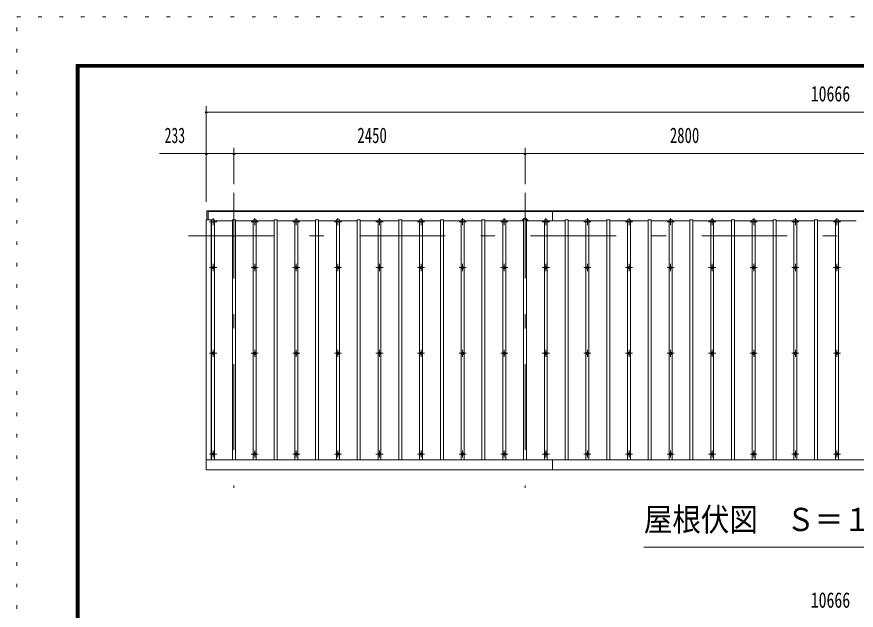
# Model space of a CAD drawing. Units: millimetres, scale not verified, with parts at other scales. Extents: x -27012 to 27023, y -10500 to 10500.
# Drawn here: x -2677 to 4388, y 5507 to 10500 of the extents above; entities that cross this region are included whole.
import ezdxf
from ezdxf.enums import TextEntityAlignment as Align

# ---------------------------------------------------------------- set-up
doc = ezdxf.new("R2010")
doc.units = ezdxf.units.MM
doc.header["$LTSCALE"] = 60
doc.linetypes.add('USER3', pattern=[24, 12, -5, 2, -5])
doc.linetypes.add('USER4', pattern=[3, 0.5, -2.5])
for name, color, linetype, lineweight in [('0-2_1-05BOLD', 7, 'Continuous', 18), ('0-3_1-25CENTER', 3, 'USER3', 18), ('0-4_1-45THIN', 4, 'Continuous', 18), ('0-5_1-55DIM', 3, 'Continuous', 18), ('0-C_F-F', 5, 'Continuous', 18), ('0-D_F-E_J_ADD', 5, 'USER4', 18)]:
    doc.layers.add(name, color=color, linetype=linetype, lineweight=lineweight)
doc.styles.add('ＭＳ ゴシック', font='')
doc.styles.get('ＭＳ ゴシック').set_extended_font_data('MS Gothic')

msp = doc.modelspace()

# ---------------------------------------------------------------- linework, layer by layer
at = {"layer": '0-2_1-05BOLD'}
for p, q in [((-1077.05, 8867.67), (9578.95, 8867.67)), ((-1077.05, 8790.67), (-1077.05, 8867.67)), ((-1067.05, 8790.67), (-1067.05, 8867.67)), ((-1067.05, 8862.67), (9568.94, 8862.67)), ((1830.95, 8867.67), (1830.95, 8784.63)), ((-1082.05, 6687.67), (-1082.05, 8790.67)), ((-1042.05, 8790.67), (-1082.05, 8790.67)), ((-1042.05, 6773.43), (-1042.05, 8790.67)), ((-1082.05, 6773.43), (9583.95, 6773.43)), ((1830.95, 6773.43), (1830.95, 6687.67)), ((-1082.05, 6687.67), (9583.95, 6687.67))]:
    msp.add_line(p, q, dxfattribs=at)
for centre in [(-1024.05, 8390.17), (-674.05, 8390.17), (-324.05, 8390.17), (25.95, 8390.17), (375.95, 8390.17), (725.94, 8390.17), (1075.94, 8390.17), (1425.95, 8390.17), (1775.95, 8390.17), (2125.95, 8390.17), (2475.95, 8390.17), (2825.95, 8390.17), (3175.95, 8390.17), (3525.95, 8390.17), (3875.94, 8390.17), (4225.95, 8390.17), (-1024.05, 7668.51), (-674.05, 7668.51), (-324.05, 7668.51), (25.95, 7668.51), (375.95, 7668.51), (725.94, 7668.51), (1075.94, 7668.51), (1425.95, 7668.51), (1775.95, 7668.51), (2125.95, 7668.51), (2475.95, 7668.51), (2825.95, 7668.51), (3175.95, 7668.51), (3525.95, 7668.51), (3875.94, 7668.51), (4225.95, 7668.51), (-1024.05, 6820.85), (-674.05, 6820.85), (-324.05, 6820.85), (25.95, 6820.85), (375.95, 6820.85), (725.94, 6820.85), (1075.94, 6820.85), (1425.95, 6820.85), (1775.95, 6820.85), (2125.95, 6820.85), (2475.95, 6820.85), (2825.95, 6820.85), (3175.95, 6820.85), (3525.95, 6820.85), (3875.94, 6820.85), (4225.95, 6820.85)]:
    msp.add_circle(centre, 10, dxfattribs=at)
for centre, radius, start, end in [((-1024.05, 8765.7), 14.5, 46.39838, 133.60162), ((-1024.05, 8786.71), 14.5, 226.3961, 313.6039), ((-674.05, 8765.7), 14.5, 46.39838, 133.60162), ((-674.05, 8786.71), 14.5, 226.3961, 313.6039), ((-324.05, 8765.7), 14.5, 46.39838, 133.60162), ((-324.05, 8786.71), 14.5, 226.3961, 313.6039), ((25.95, 8765.7), 14.5, 46.39838, 133.60162), ((25.95, 8786.71), 14.5, 226.3961, 313.6039), ((375.95, 8765.7), 14.5, 46.39838, 133.60162), ((375.95, 8786.71), 14.5, 226.3961, 313.6039), ((725.94, 8765.7), 14.5, 46.39838, 133.60162), ((725.94, 8786.71), 14.5, 226.3961, 313.6039), ((1075.94, 8765.7), 14.5, 46.39838, 133.60162), ((1075.94, 8786.71), 14.5, 226.3961, 313.6039), ((1425.95, 8765.7), 14.5, 46.39838, 133.60162), ((1425.95, 8786.71), 14.5, 226.3961, 313.6039), ((1600.95, 8792.15), 15, 326.44154, 213.55197), ((1775.95, 8765.7), 14.5, 46.39838, 133.60162), ((1775.95, 8786.71), 14.5, 226.3961, 313.6039), ((2125.95, 8765.7), 14.5, 46.39838, 133.60162), ((2125.95, 8786.71), 14.5, 226.3961, 313.6039), ((2475.95, 8765.7), 14.5, 46.39838, 133.60162), ((2475.95, 8786.71), 14.5, 226.3961, 313.6039), ((2825.95, 8765.7), 14.5, 46.39838, 133.60162), ((2825.95, 8786.71), 14.5, 226.3961, 313.6039), ((3175.95, 8765.7), 14.5, 46.39838, 133.60162), ((3175.95, 8786.71), 14.5, 226.3961, 313.6039), ((3525.95, 8765.7), 14.5, 46.39838, 133.60162), ((3525.95, 8786.71), 14.5, 226.3961, 313.6039), ((3875.94, 8765.7), 14.5, 46.39838, 133.60162), ((3875.94, 8786.71), 14.5, 226.3961, 313.6039), ((4225.95, 8765.7), 14.5, 46.39838, 133.60162), ((4225.95, 8786.71), 14.5, 226.3961, 313.6039)]:
    msp.add_arc(centre, radius, start, end, dxfattribs=at)
at = {"layer": '0-3_1-25CENTER'}
for p, q in [((-849.05, 9017.67), (-849.05, 6537.67)), ((1600.95, 9017.67), (1600.95, 6537.67)), ((-1054.05, 8776.2), (-994.05, 8776.2)), ((-1024.05, 8806.2), (-1024.05, 8746.2)), ((-704.05, 8776.2), (-644.05, 8776.2)), ((-674.05, 8806.2), (-674.05, 8746.2)), ((-354.05, 8776.2), (-294.05, 8776.2)), ((-324.05, 8806.2), (-324.05, 8746.2)), ((-4.05, 8776.2), (55.95, 8776.2)), ((25.95, 8806.2), (25.95, 8746.2)), ((345.95, 8776.2), (405.95, 8776.2)), ((375.95, 8806.2), (375.95, 8746.2)), ((695.95, 8776.2), (755.95, 8776.2)), ((725.94, 8806.2), (725.94, 8746.2)), ((1045.95, 8776.2), (1105.95, 8776.2)), ((1075.94, 8806.2), (1075.94, 8746.2)), ((1395.95, 8776.2), (1455.95, 8776.2)), ((1425.95, 8806.2), (1425.95, 8746.2)), ((1575.95, 8792.15), (1625.95, 8792.15)), ((1745.95, 8776.2), (1805.95, 8776.2)), ((1775.95, 8806.2), (1775.95, 8746.2)), ((2095.95, 8776.2), (2155.95, 8776.2)), ((2125.95, 8806.2), (2125.95, 8746.2)), ((2445.95, 8776.2), (2505.95, 8776.2)), ((2475.95, 8806.2), (2475.95, 8746.2)), ((2795.95, 8776.2), (2855.95, 8776.2)), ((2825.95, 8806.2), (2825.95, 8746.2)), ((3145.95, 8776.2), (3205.95, 8776.2)), ((3175.95, 8806.2), (3175.95, 8746.2)), ((3495.95, 8776.2), (3555.95, 8776.2)), ((3525.95, 8806.2), (3525.95, 8746.2)), ((3845.95, 8776.2), (3905.95, 8776.2)), ((3875.94, 8806.2), (3875.94, 8746.2)), ((4195.95, 8776.2), (4255.95, 8776.2)), ((4225.95, 8806.2), (4225.95, 8746.2)), ((-1232.05, 8657.67), (9733.95, 8657.67)), ((-1024.05, 8420.17), (-1024.05, 8360.17)), ((-674.05, 8420.17), (-674.05, 8360.17)), ((-324.05, 8420.17), (-324.05, 8360.17)), ((25.95, 8420.17), (25.95, 8360.17)), ((375.95, 8420.17), (375.95, 8360.17)), ((725.94, 8420.17), (725.94, 8360.17)), ((1075.94, 8420.17), (1075.94, 8360.17)), ((1425.95, 8420.17), (1425.95, 8360.17)), ((1775.95, 8420.17), (1775.95, 8360.17)), ((2125.95, 8420.17), (2125.95, 8360.17)), ((2475.95, 8420.17), (2475.95, 8360.17)), ((2825.95, 8420.17), (2825.95, 8360.17)), ((3175.95, 8420.17), (3175.95, 8360.17)), ((3525.95, 8420.17), (3525.95, 8360.17)), ((3875.94, 8420.17), (3875.94, 8360.17)), ((4225.95, 8420.17), (4225.95, 8360.17)), ((-1054.05, 8390.17), (-994.05, 8390.17)), ((-704.05, 8390.17), (-644.05, 8390.17)), ((-354.05, 8390.17), (-294.05, 8390.17)), ((-4.05, 8390.17), (55.95, 8390.17)), ((345.95, 8390.17), (405.95, 8390.17)), ((695.95, 8390.17), (755.95, 8390.17)), ((1045.95, 8390.17), (1105.95, 8390.17)), ((1395.95, 8390.17), (1455.95, 8390.17)), ((1745.95, 8390.17), (1805.95, 8390.17)), ((2095.95, 8390.17), (2155.95, 8390.17)), ((2445.95, 8390.17), (2505.95, 8390.17)), ((2795.95, 8390.17), (2855.95, 8390.17)), ((3145.95, 8390.17), (3205.95, 8390.17)), ((3495.95, 8390.17), (3555.95, 8390.17)), ((3845.95, 8390.17), (3905.95, 8390.17)), ((4195.95, 8390.17), (4255.95, 8390.17)), ((-1054.05, 7668.51), (-994.05, 7668.51)), ((-1024.05, 7698.51), (-1024.05, 7638.51)), ((-704.05, 7668.51), (-644.05, 7668.51)), ((-674.05, 7698.51), (-674.05, 7638.51)), ((-354.05, 7668.51), (-294.05, 7668.51)), ((-324.05, 7698.51), (-324.05, 7638.51)), ((-4.05, 7668.51), (55.95, 7668.51)), ((25.95, 7698.51), (25.95, 7638.51)), ((345.95, 7668.51), (405.95, 7668.51)), ((375.95, 7698.51), (375.95, 7638.51)), ((695.95, 7668.51), (755.95, 7668.51)), ((725.94, 7698.51), (725.94, 7638.51)), ((1045.95, 7668.51), (1105.95, 7668.51)), ((1075.94, 7698.51), (1075.94, 7638.51)), ((1395.95, 7668.51), (1455.95, 7668.51)), ((1425.95, 7698.51), (1425.95, 7638.51)), ((1745.95, 7668.51), (1805.95, 7668.51)), ((1775.95, 7698.51), (1775.95, 7638.51)), ((2095.95, 7668.51), (2155.95, 7668.51)), ((2125.95, 7698.51), (2125.95, 7638.51)), ((2445.95, 7668.51), (2505.95, 7668.51)), ((2475.95, 7698.51), (2475.95, 7638.51)), ((2795.95, 7668.51), (2855.95, 7668.51)), ((2825.95, 7698.51), (2825.95, 7638.51)), ((3145.95, 7668.51), (3205.95, 7668.51)), ((3175.95, 7698.51), (3175.95, 7638.51)), ((3495.95, 7668.51), (3555.95, 7668.51)), ((3525.95, 7698.51), (3525.95, 7638.51)), ((3845.95, 7668.51), (3905.95, 7668.51)), ((3875.94, 7698.51), (3875.94, 7638.51)), ((4195.95, 7668.51), (4255.95, 7668.51)), ((4225.95, 7698.51), (4225.95, 7638.51)), ((-1054.05, 6820.85), (-994.05, 6820.85)), ((-1024.05, 6850.85), (-1024.05, 6790.85)), ((-704.05, 6820.85), (-644.05, 6820.85)), ((-674.05, 6850.85), (-674.05, 6790.85)), ((-354.05, 6820.85), (-294.05, 6820.85)), ((-324.05, 6850.85), (-324.05, 6790.85)), ((-4.05, 6820.85), (55.95, 6820.85)), ((25.95, 6850.85), (25.95, 6790.85)), ((345.95, 6820.85), (405.95, 6820.85)), ((375.95, 6850.85), (375.95, 6790.85)), ((695.95, 6820.85), (755.95, 6820.85)), ((725.94, 6850.85), (725.94, 6790.85)), ((1045.95, 6820.85), (1105.95, 6820.85)), ((1075.94, 6850.85), (1075.94, 6790.85)), ((1395.95, 6820.85), (1455.95, 6820.85)), ((1425.95, 6850.85), (1425.95, 6790.85)), ((1745.95, 6820.85), (1805.95, 6820.85)), ((1775.95, 6850.85), (1775.95, 6790.85)), ((2095.95, 6820.85), (2155.95, 6820.85)), ((2125.95, 6850.85), (2125.95, 6790.85)), ((2445.95, 6820.85), (2505.95, 6820.85)), ((2475.95, 6850.85), (2475.95, 6790.85)), ((2795.95, 6820.85), (2855.95, 6820.85)), ((2825.95, 6850.85), (2825.95, 6790.85)), ((3145.95, 6820.85), (3205.95, 6820.85)), ((3175.95, 6850.85), (3175.95, 6790.85)), ((3495.95, 6820.85), (3555.95, 6820.85)), ((3525.95, 6850.85), (3525.95, 6790.85)), ((3845.95, 6820.85), (3905.95, 6820.85)), ((3875.94, 6850.85), (3875.94, 6790.85)), ((4195.95, 6820.85), (4255.95, 6820.85)), ((4225.95, 6850.85), (4225.95, 6790.85))]:
    msp.add_line(p, q, dxfattribs=at)
at = {"layer": '0-4_1-45THIN'}
for p, q in [((-1042.05, 8784.63), (-1036.55, 8784.63)), ((-1036.55, 8790.67), (-1011.55, 8790.67)), ((-1036.55, 8790.67), (-1036.55, 6773.43)), ((-1011.55, 8790.67), (-1011.55, 6773.43)), ((-861.55, 8784.63), (-1011.55, 8784.63)), ((-861.55, 8790.67), (-836.55, 8790.67)), ((-861.55, 8790.67), (-861.55, 6773.43)), ((-836.55, 8790.67), (-836.55, 6773.43)), ((-836.55, 8784.63), (-686.55, 8784.63)), ((-686.55, 8790.67), (-686.55, 6773.43)), ((-511.55, 8784.63), (-661.55, 8784.63)), ((-511.55, 8790.67), (-511.55, 6773.43)), ((-486.55, 8784.63), (-336.55, 8784.63)), ((-336.55, 8790.67), (-336.55, 6773.43)), ((-161.55, 8784.63), (-311.55, 8784.63)), ((-161.55, 8790.67), (-161.55, 6773.43)), ((-136.55, 8784.63), (13.45, 8784.63)), ((13.45, 8790.67), (13.45, 6773.43)), ((188.45, 8784.63), (38.45, 8784.63)), ((188.45, 8790.67), (188.45, 6773.43)), ((213.45, 8784.63), (363.44, 8784.63)), ((363.44, 8790.67), (363.45, 6773.43)), ((538.44, 8784.63), (388.45, 8784.63)), ((538.44, 8790.67), (538.44, 6773.43)), ((563.45, 8784.63), (713.44, 8784.63)), ((713.44, 8790.67), (713.45, 6773.43)), ((888.45, 8784.63), (738.44, 8784.63)), ((888.45, 8790.67), (888.45, 6773.43)), ((913.44, 8784.63), (1063.45, 8784.63)), ((1063.45, 8790.67), (1063.45, 6773.43)), ((1238.45, 8784.63), (1088.45, 8784.63)), ((1238.45, 8790.67), (1238.45, 6773.43)), ((1263.45, 8784.63), (1413.45, 8784.63)), ((1413.45, 8790.67), (1413.45, 6773.43)), ((1588.45, 8784.63), (1438.45, 8784.63)), ((1588.45, 8790.67), (1588.45, 6773.43)), ((1613.45, 8784.63), (1763.45, 8784.63)), ((1763.45, 8790.67), (1763.45, 6773.43)), ((1938.45, 8784.63), (1788.45, 8784.63)), ((1938.45, 8790.67), (1938.45, 6773.43)), ((1963.45, 8784.63), (2113.45, 8784.63)), ((2113.45, 8790.67), (2113.45, 6773.43)), ((2288.45, 8784.63), (2138.45, 8784.63)), ((2288.45, 8790.67), (2288.45, 6773.43)), ((2313.45, 8784.63), (2463.45, 8784.63)), ((2463.45, 8790.67), (2463.45, 6773.43)), ((2638.45, 8784.63), (2488.45, 8784.63)), ((2638.45, 8790.67), (2638.45, 6773.43)), ((2663.45, 8784.63), (2813.45, 8784.63)), ((2813.45, 8790.67), (2813.45, 6773.43)), ((2988.45, 8784.63), (2838.45, 8784.63)), ((2988.45, 8790.67), (2988.45, 6773.43)), ((3013.45, 8784.63), (3163.45, 8784.63)), ((3163.45, 8790.67), (3163.45, 6773.43)), ((3338.45, 8784.63), (3188.45, 8784.63)), ((3338.45, 8790.67), (3338.45, 6773.43)), ((3363.45, 8784.63), (3513.45, 8784.63)), ((3513.45, 8790.67), (3513.45, 6773.43)), ((3688.45, 8784.63), (3538.45, 8784.63)), ((3688.45, 8790.67), (3688.45, 6773.43)), ((3713.45, 8784.63), (3863.45, 8784.63)), ((3863.45, 8790.67), (3863.45, 6773.43)), ((4038.45, 8784.63), (3888.45, 8784.63)), ((4038.45, 8790.67), (4038.45, 6773.43)), ((4063.45, 8784.63), (4213.45, 8784.63)), ((4213.45, 8790.67), (4213.45, 6773.43)), ((4388.45, 8784.63), (4238.45, 8784.63))]:
    msp.add_line(p, q, dxfattribs=at)
for points in [[(-686.55, 8790.67), (-661.55, 8790.67), (-661.55, 6773.43)], [(-511.55, 8790.67), (-486.55, 8790.67), (-486.55, 6773.43)], [(-336.55, 8790.67), (-311.55, 8790.67), (-311.55, 6773.43)], [(-161.55, 8790.67), (-136.55, 8790.67), (-136.55, 6773.43)], [(13.45, 8790.67), (38.45, 8790.67), (38.45, 6773.43)], [(188.45, 8790.67), (213.45, 8790.67), (213.45, 6773.43)], [(363.44, 8790.67), (388.45, 8790.67), (388.45, 6773.43)], [(538.44, 8790.67), (563.45, 8790.67), (563.45, 6773.43)], [(713.44, 8790.67), (738.44, 8790.67), (738.45, 6773.43)], [(888.45, 8790.67), (913.45, 8790.67), (913.45, 6773.43)], [(1063.45, 8790.67), (1088.45, 8790.67), (1088.45, 6773.43)], [(1238.45, 8790.67), (1263.45, 8790.67), (1263.45, 6773.43)], [(1413.45, 8790.67), (1438.45, 8790.67), (1438.45, 6773.43)], [(1588.45, 8790.67), (1613.45, 8790.67), (1613.45, 6773.43)], [(1763.45, 8790.67), (1788.45, 8790.67), (1788.45, 6773.43)], [(1938.45, 8790.67), (1963.45, 8790.67), (1963.45, 6773.43)], [(2113.45, 8790.67), (2138.45, 8790.67), (2138.45, 6773.43)], [(2288.45, 8790.67), (2313.45, 8790.67), (2313.45, 6773.43)], [(2463.45, 8790.67), (2488.45, 8790.67), (2488.45, 6773.43)], [(2638.45, 8790.67), (2663.45, 8790.67), (2663.45, 6773.43)], [(2813.45, 8790.67), (2838.45, 8790.67), (2838.45, 6773.43)], [(2988.45, 8790.67), (3013.45, 8790.67), (3013.45, 6773.43)], [(3163.45, 8790.67), (3188.45, 8790.67), (3188.45, 6773.43)], [(3338.45, 8790.67), (3363.45, 8790.67), (3363.45, 6773.43)], [(3513.45, 8790.67), (3538.45, 8790.67), (3538.45, 6773.43)], [(3688.45, 8790.67), (3713.45, 8790.67), (3713.45, 6773.43)], [(3863.45, 8790.67), (3888.45, 8790.67), (3888.45, 6773.43)], [(4038.45, 8790.67), (4063.45, 8790.67), (4063.45, 6773.43)], [(4213.45, 8790.67), (4238.45, 8790.67), (4238.45, 6773.43)]]:
    msp.add_lwpolyline(points, dxfattribs=at)
at = {"layer": '0-5_1-55DIM'}
for p, q in [((-1072.05, 9698.67), (-1092.05, 9698.67)), ((-1082.05, 8942.68), (-1082.05, 9748.67)), ((-1082.05, 9698.67), (9583.95, 9698.67)), ((-849.05, 9092.68), (-849.05, 9398.67)), ((1600.95, 9092.68), (1600.95, 9398.67)), ((-1474.55, 9348.67), (9976.44, 9348.67)), ((-1072.05, 9348.67), (-1092.05, 9348.67)), ((-839.05, 9348.67), (-859.05, 9348.67)), ((1610.95, 9348.67), (1590.95, 9348.67)), ((2600.95, 6037.67), (5900.95, 6037.67))]:
    msp.add_line(p, q, dxfattribs=at)
for centre in [(-1082.05, 9698.67), (-1082.05, 9348.67), (-849.05, 9348.67), (1600.95, 9348.67)]:
    msp.add_arc(centre, 10, 180, 0, dxfattribs=at)
at = {"layer": '0-C_F-F'}
for p, q in [((-2176.72, 10100), (-2176.72, -10000)), ((-2176.72, 10100), (26523.28, 10100)), ((-2174.22, 10097.5), (-2174.22, -9997.5)), ((-2174.22, 10097.5), (26520.78, 10097.5)), ((-2171.72, 10095), (-2171.72, -9995)), ((-2171.72, 10095), (26518.28, 10095)), ((-2169.22, 10092.5), (26515.78, 10092.5)), ((-2166.72, 10090), (-2166.72, -9990)), ((-2166.72, 10090), (26513.28, 10090)), ((-2164.22, 10087.5), (26510.78, 10087.5)), ((-2161.72, 10085), (-2161.72, -9985)), ((-2161.72, 10085), (26508.28, 10085)), ((-2159.22, 10082.5), (26505.78, 10082.5)), ((-2156.72, 10080), (26503.28, 10080)), ((-2154.22, 10077.5), (26500.78, 10077.5)), ((-2151.72, 10075), (-2151.72, -9975)), ((-2151.72, 10075), (26498.28, 10075))]:
    msp.add_line(p, q, dxfattribs=at)
for points in [[(-2169.22, 10092.5), (-2169.22, -9992.5), (26515.78, -9992.5), (26515.78, 10092.5)], [(-2164.22, 10087.5), (-2164.22, -9987.5), (26510.78, -9987.5), (26510.78, 10087.5)], [(-2159.22, 10082.5), (-2159.22, -9982.5), (26505.78, -9982.5), (26505.78, 10082.5)], [(-2156.72, 10080), (-2156.72, -9980), (26503.28, -9980), (26503.28, 10080)], [(-2154.22, 10077.5), (-2154.22, -9977.5), (26500.78, -9977.5), (26500.78, 10077.5)]]:
    msp.add_lwpolyline(points, dxfattribs=at)
at = {"layer": '0-D_F-E_J_ADD'}
for p, q in [((-2676.72, 10500), (27023.28, 10500)), ((-2676.72, -10500), (-2676.72, 10500))]:
    msp.add_line(p, q, dxfattribs=at)

# ---------------------------------------------------------------- texts
at = {"layer": '0-5_1-55DIM', "color": 7, "style": 'ＭＳ ゴシック'}
for s, height, width, p in [('10666', 130.2, 0.75, (4005.32, 9748.67)), ('233', 130.2, 0.65, (-1432.73, 9398.67)), ('2450', 130.2, 0.7, (189.94, 9398.67)), ('2800', 130.2, 0.7, (2819.67, 9398.67)), ('屋根伏図\u3000Ｓ＝１／５０', 195.4, 0.9, (2600.95, 6114.32)), ('10666', 130.2, 0.75, (4005.32, 5488.67))]:
    msp.add_text(s, height=height, dxfattribs=dict(at, width=width)).set_placement(p, align=Align.BOTTOM_LEFT)

doc.saveas('drawing.dxf')
